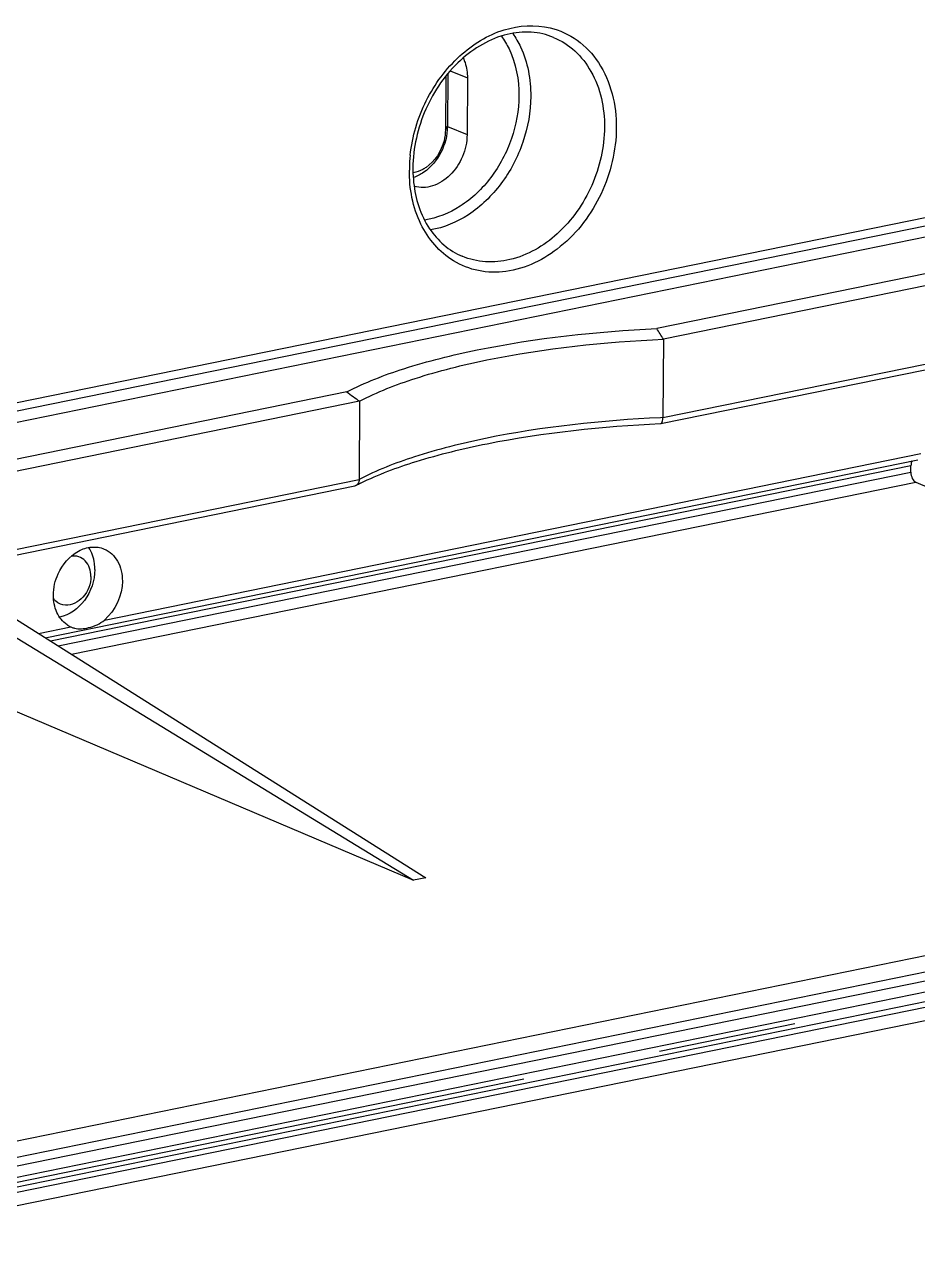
# Model space of a CAD drawing. Header units: millimetres. Extents: x 0 to 594, y 0 to 420.
# Drawn here: x 38.81 to 54.63, y 337.13 to 358.62 of the extents above; entities that cross this region are included whole.
import ezdxf

# ---------------------------------------------------------------- set-up
doc = ezdxf.new("R2010")
doc.units = ezdxf.units.MM
doc.header["$LTSCALE"] = 32.67
doc.linetypes.add('CENTER', pattern=[0.6, 0.375, -0.075, 0.075, -0.075])
doc.layers.add('KASTEN_ABOX_DXF_CONTINUOUS_LINE', color=7, linetype='CONTINUOUS')
doc.layers.add('KURVEN', color=7, linetype='CONTINUOUS')

msp = doc.modelspace()

# ---------------------------------------------------------------- linework, layer by layer
at = {"layer": 'KASTEN_ABOX_DXF_CONTINUOUS_LINE', "color": 7, "linetype": 'Continuous'}
for p, q in [((29.98503, 350.14325), (71.22029, 358.54863)), ((46.27512, 357.69153), (46.26942, 356.74629)), ((46.31015, 357.73552), (46.30455, 356.80757)), ((46.65874, 357.66569), (46.65269, 356.66206)), ((61.74626, 355.61904), (50.01161, 353.22706)), ((61.97458, 355.45311), (50.13018, 353.03875)), ((50.08283, 351.5451), (61.89105, 353.95208)), ((50.13018, 353.03875), (50.12182, 351.65201)), ((44.52109, 352.10787), (32.78644, 349.71589)), ((44.7494, 351.94194), (32.905, 349.52758)), ((44.7494, 351.94194), (44.74104, 350.5552)), ((50.07908, 351.5446), (50.08242, 351.54501)), ((39.1839, 347.75442), (54.63339, 350.90363)), ((54.51255, 350.6865), (54.51323, 350.79994)), ((32.85766, 348.03393), (44.66587, 350.44091)), ((54.59902, 350.50729), (62.92899, 346.9698)), ((33.4947, 337.78903), (86.37211, 348.56753)), ((37.88728, 348.57287), (45.91971, 343.50264)), ((37.47192, 348.4882), (45.70381, 343.45863)), ((34.89458, 337.78623), (86.37186, 348.27933)), ((39.6369, 347.94572), (39.64785, 347.94058)), ((86.66102, 347.70779), (35.78614, 337.33749)), ((35.88931, 337.1298), (88.24801, 347.80256)), ((37.37384, 346.99612), (45.70381, 343.45863)), ((45.91971, 343.50264), (45.70381, 343.45863))]:
    msp.add_line(p, q, dxfattribs=at)
at = {"layer": 'KASTEN_ABOX_DXF_CONTINUOUS_LINE', "color": 9, "linetype": 'Continuous'}
for p, q in [((71.24687, 358.20506), (29.98292, 349.79384)), ((71.08291, 358.36895), (29.98412, 349.9914)), ((46.35547, 357.79244), (46.65874, 357.66569)), ((46.26942, 356.74629), (46.30455, 356.80757)), ((46.30455, 356.80757), (46.65269, 356.66206)), ((46.56742, 354.50695), (46.56656, 354.50731)), ((50.12182, 351.65201), (61.96621, 354.06637)), ((50.12182, 351.65201), (50.0766, 351.6499)), ((40.23052, 348.06673), (54.69116, 351.01438)), ((54.51323, 350.79994), (39.27874, 347.69455)), ((39.41442, 347.60891), (54.51255, 350.6865)), ((32.89664, 348.14084), (44.74104, 350.5552)), ((39.65014, 347.46012), (54.59902, 350.50729)), ((86.63297, 348.1702), (35.2912, 337.70472)), ((86.71914, 347.99044), (35.56941, 337.56411)), ((39.06538, 347.82923), (39.6369, 347.94572)), ((86.7181, 347.81839), (35.72134, 337.42324))]:
    msp.add_line(p, q, dxfattribs=at)
for centre, radius, start, end in [((48.25033, 356.01654), 2.61948, 173.880408, 178.752044), ((48.15148, 356.01974), 2.52058, 178.775885, 179.653608)]:
    msp.add_arc(centre, radius, start, end, dxfattribs=at)
at = {"layer": 'KASTEN_ABOX_DXF_CONTINUOUS_LINE', "color": 7, "linetype": 'Continuous'}
for centre, radius, start, end in [((48.03675, 356.05631), 2.34288, 179.654218, 180.453395), ((47.97129, 356.05479), 2.27741, 180.428205, 186.069264), ((10.5279, 328.24379), 46.72399, 32.050654, 32.323513), ((100.70293, 429.18547), 95.38008, 233.9116842, 234.081248), ((46.72396, 346.55334), 4.39551, 116.427237, 117.606643), ((39.8254, 348.3634), 0.45824, 235.879338, 245.709545)]:
    msp.add_arc(centre, radius, start, end, dxfattribs=at)
for centre, start_param, end_param in [((54.60133, 350.76378), 6.78005049, 7.49054147), ((54.60065, 350.65034), 1.20735616, 2.76942584)]:
    msp.add_ellipse(centre, major_axis=(-0.03051, 0.14686), ratio=0.56278778, start_param=start_param, end_param=end_param, dxfattribs=at)
at = {"layer": 'KASTEN_ABOX_DXF_CONTINUOUS_LINE', "color": 9, "linetype": 'Continuous'}
for points, knots in [([(45.64578, 356.29579), (45.68143, 356.62952), (45.87703, 357.28344), (46.46284, 358.07963), (47.25259, 358.57515), (47.85966, 358.61583), (48.12397, 358.55218)], [0, 0, 0, 0, 0.27043838, 0.53671271, 0.78094749, 1, 1, 1, 1]), ([(47.26114, 358.40405), (47.31264, 358.33326), (47.50226, 358.01398), (47.57365, 357.63279), (47.57195, 357.35064)], [0, 0, 0, 0, 0.2367828, 1, 1, 1, 1]), ([(47.46044, 358.45405), (47.51368, 358.3784), (47.70928, 358.03876), (47.78295, 357.63696), (47.78115, 357.33916)], [0, 0, 0, 0, 0.2370201, 1, 1, 1, 1]), ([(48.12397, 358.55218), (48.29472, 358.51105), (48.62911, 358.35703), (49.15582, 357.79299), (49.29829, 357.18168), (49.29588, 356.78204)], [0, 0, 0, 0, 0.23208307, 0.47190714, 1, 1, 1, 1]), ([(48.18619, 358.38244), (48.32274, 358.32537), (48.58294, 358.15716), (48.9813, 357.64379), (49.08872, 357.13169), (49.08668, 356.79351)], [0, 0, 0, 0, 0.2310149, 0.4721397, 1, 1, 1, 1]), ([(47.57195, 357.35064), (47.5704, 357.09361), (47.47629, 356.57399), (47.11226, 355.88771), (46.57444, 355.36923), (46.12108, 355.18303), (45.898, 355.14989)], [0, 0, 0, 0, 0.25944754, 0.52223151, 0.77235146, 1, 1, 1, 1]), ([(47.78115, 357.33916), (47.7795, 357.065), (47.68003, 356.51063), (47.29467, 355.77654), (46.72437, 355.21831), (46.24268, 355.01289), (46.00453, 354.97324)], [0, 0, 0, 0, 0.25907363, 0.52159998, 0.77185996, 1, 1, 1, 1]), ([(49.29588, 356.78204), (49.29347, 356.38296), (49.09996, 355.58403), (48.3989, 354.63882), (47.53813, 354.20997), (46.85309, 354.22467), (46.54744, 354.34384), (46.41243, 354.42599)], [0, 0, 0, 0, 0.27213365, 0.54100886, 0.78164008, 0.89223799, 1, 1, 1, 1]), ([(49.08668, 356.79351), (49.08455, 356.44126), (48.92241, 355.73407), (48.327, 354.87632), (47.59149, 354.44487), (46.98165, 354.38719), (46.69689, 354.45297), (46.56743, 354.50697)], [0, 0, 0, 0, 0.2696402, 0.53779212, 0.78099106, 0.89262935, 1, 1, 1, 1]), ([(46.41243, 354.42599), (46.16443, 354.57689), (45.74163, 355.07872), (45.62898, 355.70881), (45.63095, 356.03498)], [0, 0, 0, 0, 0.47090074, 1, 1, 1, 1]), ([(50.0766, 351.6499), (49.03749, 351.60053), (47.5635, 351.44599), (45.78996, 351.00424), (45.05295, 350.71917), (44.74104, 350.5552)], [0, 0, 0, 0, 0.56973475, 0.80700481, 1, 1, 1, 1])]:
    msp.add_open_spline(points, degree=3, knots=knots, dxfattribs=at)
at = {"layer": 'KASTEN_ABOX_DXF_CONTINUOUS_LINE', "color": 7, "linetype": 'Continuous'}
for points, knots in [([(48.18537, 358.3828), (48.06058, 358.43485), (47.78423, 358.49808), (47.1849, 358.43823), (46.45453, 358.00245), (45.85951, 357.13927), (45.69605, 356.42589), (45.69391, 356.07045)], [0, 0, 0, 0, 0.1038122, 0.21299837, 0.45575553, 0.72709641, 1, 1, 1, 1]), ([(46.58391, 358.01664), (46.59652, 357.99068), (46.642, 357.87916), (46.65929, 357.75705), (46.65874, 357.66569)], [0, 0, 0, 0, 0.2400287, 1, 1, 1, 1]), ([(46.30455, 356.80757), (46.3036, 356.64904), (46.22245, 356.33368), (46.01293, 356.08225), (45.88538, 355.99448)], [0, 0, 0, 0, 0.5059006, 1, 1, 1, 1]), ([(46.26942, 356.74629), (46.26903, 356.68176), (46.23604, 356.42861), (46.08306, 356.18879), (45.92647, 356.08103)], [0, 0, 0, 0, 0.25342933, 1, 1, 1, 1]), ([(46.65269, 356.66206), (46.65189, 356.52969), (46.59371, 356.26342), (46.37584, 355.93484), (46.06506, 355.72772), (45.82073, 355.715), (45.71721, 355.74476)], [0, 0, 0, 0, 0.26827669, 0.5361916, 0.7816981, 1, 1, 1, 1]), ([(45.92647, 356.08103), (45.90866, 356.06878), (45.83817, 356.02518), (45.7584, 355.99574), (45.69795, 355.98574)], [0, 0, 0, 0, 0.26082037, 1, 1, 1, 1]), ([(45.70664, 355.814), (45.73725, 355.52745), (45.89996, 354.98663), (46.33394, 354.60432), (46.56738, 354.50697)], [0, 0, 0, 0, 0.53257467, 1, 1, 1, 1]), ([(44.52109, 352.10787), (44.8451, 352.27475), (45.60652, 352.56528), (47.4315, 353.01633), (48.94529, 353.17554), (50.01161, 353.22706)], [0, 0, 0, 0, 0.19406513, 0.43155746, 1, 1, 1, 1]), ([(44.7494, 351.94194), (45.06367, 352.10715), (45.80688, 352.39405), (47.59559, 352.8373), (49.08228, 352.99087), (50.13018, 353.03875)], [0, 0, 0, 0, 0.19286309, 0.43019691, 1, 1, 1, 1]), ([(44.76769, 350.48952), (45.08272, 350.64615), (45.821, 350.91995), (47.58651, 351.34605), (49.04936, 351.49661), (50.0793, 351.54464)], [0, 0, 0, 0, 0.19389306, 0.4317624, 1, 1, 1, 1]), ([(50.08259, 351.5451), (50.09662, 351.54789), (50.11987, 351.58951), (50.12167, 351.62692), (50.12182, 351.65201)], [0, 0, 0, 0, 0.36306729, 1, 1, 1, 1]), ([(44.74104, 350.5552), (44.74097, 350.54354), (44.73713, 350.50315), (44.71301, 350.46193), (44.68709, 350.44841)], [0, 0, 0, 0, 0.2850039, 1, 1, 1, 1]), ([(39.41066, 348.88339), (39.48521, 349.04809), (39.66878, 349.26808), (39.9962, 349.37641), (40.15785, 349.35358), (40.22699, 349.32465)], [0, 0, 0, 0, 0.53697895, 0.77736146, 1, 1, 1, 1]), ([(39.99065, 348.83844), (39.99124, 348.93692), (39.94482, 349.0939), (39.77894, 349.19826), (39.68487, 349.2035), (39.64006, 349.19626)], [0, 0, 0, 0, 0.52227647, 0.75922974, 1, 1, 1, 1]), ([(40.06091, 348.961), (40.06113, 348.99702), (40.05325, 349.13292), (40.00796, 349.2685), (39.95172, 349.35144)], [0, 0, 0, 0, 0.26441924, 1, 1, 1, 1]), ([(40.22699, 349.32465), (40.32522, 349.28355), (40.50308, 349.11251), (40.54903, 348.87803), (40.54831, 348.75729)], [0, 0, 0, 0, 0.46863605, 1, 1, 1, 1]), ([(40.06091, 348.961), (40.05975, 348.76831), (39.93669, 348.39467), (39.61031, 348.15026), (39.43696, 348.11789)], [0, 0, 0, 0, 0.52215627, 1, 1, 1, 1]), ([(39.99065, 348.83844), (39.98987, 348.70832), (39.90108, 348.45837), (39.65427, 348.32042), (39.54008, 348.32777)], [0, 0, 0, 0, 0.53210798, 1, 1, 1, 1]), ([(39.56836, 347.98404), (39.49087, 348.0365), (39.36098, 348.20132), (39.32603, 348.40352), (39.32666, 348.50827)], [0, 0, 0, 0, 0.47181804, 1, 1, 1, 1]), ([(39.54008, 348.32777), (39.47917, 348.33169), (39.39566, 348.36723), (39.34127, 348.4295), (39.32876, 348.4468)], [0, 0, 0, 0, 0.74082952, 1, 1, 1, 1]), ([(39.69996, 347.92318), (39.78101, 347.90185), (39.97465, 347.92422), (40.15193, 347.99969), (40.23051, 348.06673)], [0, 0, 0, 0, 0.44792797, 1, 1, 1, 1])]:
    msp.add_open_spline(points, degree=3, knots=knots, dxfattribs=at)
for points in [[(45.88538, 355.99448), (45.82909, 355.95574), (45.76718, 355.92381), (45.70238, 355.90211)], [(44.68709, 350.44841), (44.68049, 350.44497), (44.67333, 350.44246), (44.66604, 350.44099)], [(39.32666, 348.50827), (39.32744, 348.63641), (39.35782, 348.76666), (39.41066, 348.88339)], [(40.54831, 348.75729), (40.54678, 348.5039), (40.4233, 348.23117), (40.23052, 348.06673)], [(39.648, 347.9409), (39.66488, 347.93384), (39.68226, 347.92783), (39.69996, 347.92318)]]:
    msp.add_open_spline(points, degree=3, dxfattribs=at)
at = {"layer": 'KURVEN', "color": 2, "linetype": 'CENTER'}
msp.add_line((35.65271, 337.49517), (86.71862, 347.90442), dxfattribs=at)

doc.saveas('drawing.dxf')
